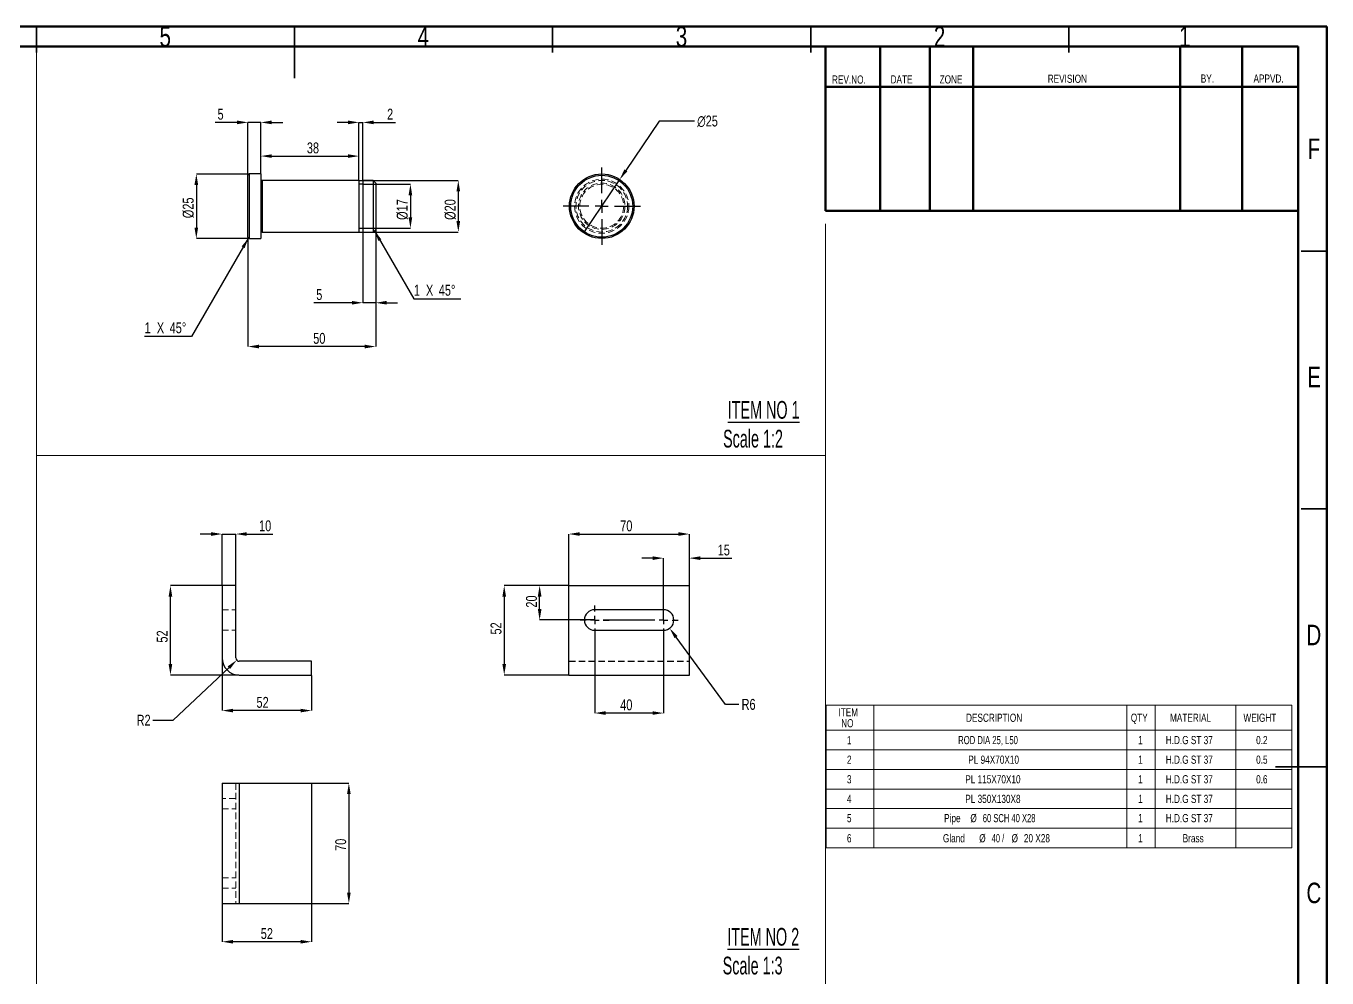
# Model space of a CAD drawing. Header units: millimetres. Extents: x 41 to 1868, y -696 to 319.
# Drawn here: x 1124.2 to 1376.2, y -593.7 to -409.2 of the extents above; entities that cross this region are included whole.
import ezdxf

# ---------------------------------------------------------------- set-up
doc = ezdxf.new("R2010")
doc.units = ezdxf.units.MM
doc.header["$PDSIZE"] = -1
doc.linetypes.add('HIDDEN', pattern=[1.905, 1.27, -0.635])
doc.layers.add('FORMAT', color=7, linetype='Continuous')
doc.styles.add('SLDTEXTSTYLE0', font='TXT', dxfattribs={"width": 0.75})
doc.styles.add('SLDTEXTSTYLE10', font='TXT', dxfattribs={"width": 0.6875})
doc.styles.add('SLDTEXTSTYLE15', font='TXT', dxfattribs={"width": 0.605})
doc.styles.add('SLDTEXTSTYLE16', font='TXT', dxfattribs={"width": 0.692308})
doc.styles.add('SLDTEXTSTYLE5', font='TXT', dxfattribs={"width": 0.7})
doc.dimstyles.new('SLDDIMSTYLE14', dxfattribs={"dimtxt": 2.116667, "dimasz": 2.116667, "dimexe": 0, "dimexo": 0.625, "dimgap": 0.529167, "dimtad": 1, "dimdec": 0, "dimlfac": 2, "dimrnd": 1e-09, "dimzin": 12, "dimtxsty": 'SLDTEXTSTYLE0', "dimsah": 1, "dimcen": 2.5, "dimazin": 3, "dimtfac": 1, "dimtdec": 0, "dimtmove": 0, "dimatfit": 3, "dimfrac": 2, "dimtzin": 12})
doc.dimstyles.new('SLDDIMSTYLE16', dxfattribs={"dimtxt": 2.116667, "dimasz": 2.116667, "dimexe": 0, "dimexo": 0.625, "dimgap": 0.529167, "dimtad": 1, "dimdec": 0, "dimlfac": 2, "dimrnd": 1e-09, "dimzin": 12, "dimtxsty": 'SLDTEXTSTYLE0', "dimsah": 1, "dimcen": 2.5, "dimazin": 3, "dimtfac": 1, "dimtdec": 0, "dimtmove": 0, "dimatfit": 0, "dimfrac": 2, "dimtzin": 12})
doc.dimstyles.new('SLDDIMSTYLE26', dxfattribs={"dimtxt": 2.116667, "dimasz": 2.116667, "dimexe": 0, "dimexo": 0.625, "dimgap": 0.529167, "dimtad": 1, "dimdec": 0, "dimlfac": 3, "dimrnd": 1e-09, "dimzin": 12, "dimtxsty": 'SLDTEXTSTYLE0', "dimsah": 1, "dimcen": 2.5, "dimazin": 3, "dimtfac": 1, "dimtdec": 0, "dimtmove": 0, "dimatfit": 3, "dimfrac": 2, "dimtzin": 12})
doc.dimstyles.new('SLDDIMSTYLE27', dxfattribs={"dimtxt": 2.116667, "dimasz": 2.116667, "dimexe": 0, "dimexo": 0.625, "dimgap": 0.529167, "dimtad": 1, "dimdec": 0, "dimlfac": 3, "dimrnd": 1e-09, "dimzin": 12, "dimtxsty": 'SLDTEXTSTYLE0', "dimsah": 1, "dimcen": 2.5, "dimazin": 3, "dimtfac": 1, "dimtdec": 0, "dimtmove": 0, "dimatfit": 0, "dimfrac": 2, "dimtzin": 12})
doc.dimstyles.new('SLDDIMSTYLE42', dxfattribs={"dimtxt": 2.116667, "dimasz": 2.116667, "dimexe": 0, "dimexo": 0.625, "dimgap": 0.529167, "dimtad": 1, "dimdec": 0, "dimlfac": 3, "dimrnd": 1e-09, "dimzin": 12, "dimtxsty": 'SLDTEXTSTYLE0', "dimsah": 1, "dimcen": 0, "dimazin": 3, "dimtfac": 1, "dimtdec": 0, "dimtmove": 0, "dimatfit": 3, "dimfrac": 2, "dimtzin": 12})
doc.dimstyles.new('SLDDIMSTYLE43', dxfattribs={"dimtxt": 2.116667, "dimasz": 2.116667, "dimexe": 0, "dimexo": 0.625, "dimgap": 0.529167, "dimtad": 1, "dimdec": 0, "dimlfac": 3, "dimrnd": 1e-09, "dimzin": 12, "dimtxsty": 'SLDTEXTSTYLE0', "dimsah": 1, "dimcen": 0, "dimazin": 3, "dimtfac": 1, "dimtdec": 0, "dimtmove": 0, "dimatfit": 3, "dimfrac": 2, "dimtzin": 12})
doc.dimstyles.new('SLDDIMSTYLE50', dxfattribs={"dimtxt": 2.116667, "dimasz": 2.116667, "dimexe": 0, "dimexo": 0.625, "dimgap": 0.529167, "dimtad": 1, "dimdec": 0, "dimlfac": 2, "dimrnd": 1e-09, "dimzin": 12, "dimtxsty": 'SLDTEXTSTYLE0', "dimblk1": 'NONE', "dimsah": 1, "dimcen": 0, "dimazin": 3, "dimtfac": 1, "dimtdec": 0, "dimtmove": 0, "dimatfit": 3, "dimldrblk": 'NONE', "dimfrac": 2, "dimtzin": 12})

# ---------------------------------------------------------------- blocks, each defined once
blk = doc.blocks.new('SW_NOTE_0_112')
at = {"layer": 'FORMAT', "color": 0, "attachment_point": 2, "style": 'SLDTEXTSTYLE15'}
for s, insert, char_height in [('\\LITEM NO 1', (13.7, 4.43), 3.4396), ('Scale 1:2', (11.64, -1.15), 3.44)]:
    blk.add_mtext(s, dxfattribs=dict(at, insert=insert, char_height=char_height))
blk = doc.blocks.new('SW_NOTE_0_114')
at = {"layer": 'FORMAT', "color": 0, "attachment_point": 2, "style": 'SLDTEXTSTYLE15'}
for s, insert, char_height in [('\\LITEM NO 2', (13.7, 4.43), 3.4396), ('Scale 1:3', (11.64, -1.15), 3.44)]:
    blk.add_mtext(s, dxfattribs=dict(at, insert=insert, char_height=char_height))
blk = doc.blocks.new('SW_TABLEANNOTATION_7')
at = {"color": 0, "linetype": 'Continuous', "lineweight": 18}
for p, q in [((0, 0), (0, -4.86)), ((0, 0), (9.23, 0)), ((9.23, 0), (9.23, -4.86)), ((9.23, 0), (58.27, 0)), ((58.27, 0), (58.27, -4.86)), ((58.27, 0), (63.76, 0)), ((63.76, 0), (63.76, -4.86)), ((63.76, 0), (79.33, 0)), ((79.33, 0), (79.33, -4.86)), ((79.33, 0), (90.19, 0)), ((90.19, 0), (90.19, -4.86)), ((0, -4.86), (0, -8.65)), ((0, -4.86), (9.23, -4.86)), ((9.23, -4.86), (9.23, -8.65)), ((9.23, -4.86), (58.27, -4.86)), ((58.27, -4.86), (58.27, -8.65)), ((58.27, -4.86), (63.76, -4.86)), ((63.76, -4.86), (63.76, -8.65)), ((63.76, -4.86), (79.33, -4.86)), ((79.33, -4.86), (79.33, -8.65)), ((79.33, -4.86), (90.19, -4.86)), ((90.19, -4.86), (90.19, -8.65)), ((0, -8.65), (0, -12.45)), ((0, -8.65), (9.23, -8.65)), ((9.23, -8.65), (9.23, -12.45)), ((9.23, -8.65), (58.27, -8.65)), ((58.27, -8.65), (58.27, -12.45)), ((58.27, -8.65), (63.76, -8.65)), ((63.76, -8.65), (63.76, -12.45)), ((63.76, -8.65), (79.33, -8.65)), ((79.33, -8.65), (79.33, -12.45)), ((79.33, -8.65), (90.19, -8.65)), ((90.19, -8.65), (90.19, -12.45)), ((0, -12.45), (0, -16.25)), ((0, -12.45), (9.23, -12.45)), ((9.23, -12.45), (9.23, -16.25)), ((9.23, -12.45), (58.27, -12.45)), ((58.27, -12.45), (58.27, -16.25)), ((58.27, -12.45), (63.76, -12.45)), ((63.76, -12.45), (63.76, -16.25)), ((63.76, -12.45), (79.33, -12.45)), ((79.33, -12.45), (79.33, -16.25)), ((79.33, -12.45), (90.19, -12.45)), ((90.19, -12.45), (90.19, -16.25)), ((0, -16.25), (0, -20.05)), ((0, -16.25), (9.23, -16.25)), ((9.23, -16.25), (9.23, -20.05)), ((9.23, -16.25), (58.27, -16.25)), ((58.27, -16.25), (58.27, -20.05)), ((58.27, -16.25), (63.76, -16.25)), ((63.76, -16.25), (63.76, -20.05)), ((63.76, -16.25), (79.33, -16.25)), ((79.33, -16.25), (79.33, -20.05)), ((79.33, -16.25), (90.19, -16.25)), ((90.19, -16.25), (90.19, -20.05)), ((0, -20.05), (0, -23.85)), ((0, -20.05), (9.23, -20.05)), ((9.23, -20.05), (9.23, -23.85)), ((9.23, -20.05), (58.27, -20.05)), ((58.27, -20.05), (58.27, -23.85)), ((58.27, -20.05), (63.76, -20.05)), ((63.76, -20.05), (63.76, -23.85)), ((63.76, -20.05), (79.33, -20.05)), ((79.33, -20.05), (79.33, -23.85)), ((79.33, -20.05), (90.19, -20.05)), ((90.19, -20.05), (90.19, -23.85)), ((0, -23.85), (0, -27.65)), ((0, -23.85), (9.23, -23.85)), ((9.23, -23.85), (9.23, -27.65)), ((9.23, -23.85), (58.27, -23.85)), ((58.27, -23.85), (58.27, -27.65)), ((58.27, -23.85), (63.76, -23.85)), ((63.76, -23.85), (63.76, -27.65)), ((63.76, -23.85), (79.33, -23.85)), ((79.33, -23.85), (79.33, -27.65)), ((79.33, -23.85), (90.19, -23.85)), ((90.19, -23.85), (90.19, -27.65)), ((0, -27.65), (9.23, -27.65)), ((9.23, -27.65), (58.27, -27.65)), ((58.27, -27.65), (63.76, -27.65)), ((63.76, -27.65), (79.33, -27.65)), ((79.33, -27.65), (90.19, -27.65))]:
    blk.add_line(p, q, dxfattribs=at)
at = {"color": 0, "linetype": 'Continuous', "lineweight": 0, "attachment_point": 1}
for s, insert, char_height, style in [('ITEM', (2.38, -0.58), 1.587, 'SLDTEXTSTYLE0'), ('DESCRIPTION', (27.1, -1.63), 1.5875, 'SLDTEXTSTYLE0'), ('QTY', (59.02, -1.63), 1.587, 'SLDTEXTSTYLE0'), ('MATERIAL', (66.61, -1.63), 1.587, 'SLDTEXTSTYLE0'), ('WEIGHT', (80.84, -1.63), 1.587, 'SLDTEXTSTYLE0'), ('NO', (2.91, -2.69), 1.587, 'SLDTEXTSTYLE0'), ('1', (4.03, -5.96), 1.59, 'SLDTEXTSTYLE0'), ('ROD DIA 25, L50', (25.58, -5.96), 1.5875, 'SLDTEXTSTYLE5'), ('1', (60.43, -5.96), 1.59, 'SLDTEXTSTYLE0'), ('H.D.G ST 37', (65.79, -5.96), 1.5875, 'SLDTEXTSTYLE0'), ('0.2', (83.29, -5.96), 1.587, 'SLDTEXTSTYLE0'), ('2', (4.03, -9.76), 1.59, 'SLDTEXTSTYLE0'), ('PL 94X70X10', (27.53, -9.76), 1.5875, 'SLDTEXTSTYLE0'), ('1', (60.43, -9.76), 1.59, 'SLDTEXTSTYLE0'), ('H.D.G ST 37', (65.79, -9.76), 1.5875, 'SLDTEXTSTYLE0'), ('0.5', (83.29, -9.76), 1.587, 'SLDTEXTSTYLE0'), ('3', (4.03, -13.56), 1.59, 'SLDTEXTSTYLE0'), ('PL 115X70X10', (26.95, -13.56), 1.5875, 'SLDTEXTSTYLE0'), ('1', (60.43, -13.56), 1.59, 'SLDTEXTSTYLE0'), ('H.D.G ST 37', (65.79, -13.56), 1.5875, 'SLDTEXTSTYLE0'), ('0.6', (83.29, -13.56), 1.587, 'SLDTEXTSTYLE0'), ('4', (4.03, -17.36), 1.59, 'SLDTEXTSTYLE0'), ('PL 350X130X8', (26.95, -17.36), 1.5875, 'SLDTEXTSTYLE0'), ('1', (60.43, -17.36), 1.59, 'SLDTEXTSTYLE0'), ('H.D.G ST 37', (65.79, -17.36), 1.5875, 'SLDTEXTSTYLE0'), ('5', (4.03, -21.09), 1.59, 'SLDTEXTSTYLE0'), ('Pipe', (22.86, -21.09), 1.587, 'SLDTEXTSTYLE0'), ('%%c', (27.94, -21.09), 1.587, 'SLDTEXTSTYLE0'), ('60 SCH 40 X28', (30.34, -21.09), 1.5875, 'SLDTEXTSTYLE16'), ('1', (60.43, -21.09), 1.59, 'SLDTEXTSTYLE0'), ('H.D.G ST 37', (65.79, -21.09), 1.5875, 'SLDTEXTSTYLE0'), ('6', (4.03, -24.99), 1.59, 'SLDTEXTSTYLE0'), ('Gland', (22.62, -24.99), 1.587, 'SLDTEXTSTYLE0'), ('%%c', (29.66, -24.99), 1.587, 'SLDTEXTSTYLE0'), ('40 /', (32.06, -24.99), 1.587, 'SLDTEXTSTYLE10'), ('%%c', (35.92, -24.99), 1.587, 'SLDTEXTSTYLE0'), ('20 X28', (38.31, -24.99), 1.587, 'SLDTEXTSTYLE0'), ('1', (60.43, -24.99), 1.59, 'SLDTEXTSTYLE0'), ('Brass', (69.07, -24.99), 1.587, 'SLDTEXTSTYLE0')]:
    blk.add_mtext(s, dxfattribs=dict(at, insert=insert, char_height=char_height, style=style))
blk = doc.blocks.new('*D1034')
at = {"layer": 'Defpoints', "color": 0}
for p in [(1162.2, -531.64), (1179.53, -534.97), (1162.2, -541.86)]:
    blk.add_point(p, dxfattribs=at)
at = {"layer": 'FORMAT', "color": 0, "lineweight": -2}
for p, q in [((1162.2, -531.7), (1162.2, -541.86)), ((1179.53, -535.03), (1179.53, -541.86)), ((1177.41, -541.86), (1164.31, -541.86))]:
    blk.add_line(p, q, dxfattribs=at)
at = {"layer": 'FORMAT', "color": 0}
for points in [[(1164.31, -541.51), (1164.31, -542.21), (1162.2, -541.86)], [(1177.41, -541.51), (1177.41, -542.21), (1179.53, -541.86)]]:
    blk.add_solid(points, dxfattribs=at)
at = {"layer": 'FORMAT', "color": 0, "insert": (1170.05, -539.21), "char_height": 2.117, "attachment_point": 2, "style": 'SLDTEXTSTYLE0'}
blk.add_mtext('\\A1;52', dxfattribs=at)
blk = doc.blocks.new('*D1035')
at = {"layer": 'Defpoints', "color": 0}
for p in [(1162.2, -507.64), (1162.2, -517.64), (1164.86, -517.64)]:
    blk.add_point(p, dxfattribs=at)
at = {"layer": 'FORMAT', "color": 0, "lineweight": -2}
for p, q in [((1160.08, -507.64), (1157.96, -507.64)), ((1162.2, -517.57), (1162.2, -507.64)), ((1162.2, -507.64), (1164.86, -507.64)), ((1164.86, -517.57), (1164.86, -507.64)), ((1166.98, -507.64), (1172.01, -507.64))]:
    blk.add_line(p, q, dxfattribs=at)
at = {"layer": 'FORMAT', "color": 0}
for points in [[(1160.08, -507.28), (1160.08, -507.99), (1162.2, -507.64)], [(1166.98, -507.28), (1166.98, -507.99), (1164.86, -507.64)]]:
    blk.add_solid(points, dxfattribs=at)
at = {"layer": 'FORMAT', "color": 0, "insert": (1170.55, -504.99), "char_height": 2.117, "attachment_point": 2, "style": 'SLDTEXTSTYLE0'}
blk.add_mtext('\\A1;10', dxfattribs=at)
blk = doc.blocks.new('*D1036')
at = {"layer": 'Defpoints', "color": 0}
for p in [(1152.2, -517.64), (1162.2, -517.64), (1165.53, -534.97)]:
    blk.add_point(p, dxfattribs=at)
at = {"layer": 'FORMAT', "color": 0, "lineweight": -2}
for p, q in [((1162.14, -517.64), (1152.2, -517.64)), ((1152.2, -532.85), (1152.2, -519.75)), ((1165.47, -534.97), (1152.2, -534.97))]:
    blk.add_line(p, q, dxfattribs=at)
at = {"layer": 'FORMAT', "color": 0}
for points in [[(1151.85, -519.75), (1152.55, -519.75), (1152.2, -517.64)], [(1151.85, -532.85), (1152.55, -532.85), (1152.2, -534.97)]]:
    blk.add_solid(points, dxfattribs=at)
at = {"layer": 'FORMAT', "color": 0, "insert": (1149.55, -527.5), "char_height": 2.117, "attachment_point": 2, "rotation": 90, "style": 'SLDTEXTSTYLE0'}
blk.add_mtext('\\A1;52', dxfattribs=at)
blk = doc.blocks.new('*D1037')
at = {"layer": 'Defpoints', "color": 0}
for p in [(1165.53, -531.64), (1165.05, -532.09)]:
    blk.add_point(p, dxfattribs=at)
at = {"layer": 'FORMAT', "color": 0, "lineweight": -2}
for p, q in [((1152.76, -543.73), (1163.51, -533.55)), ((1148.82, -543.73), (1152.76, -543.73))]:
    blk.add_line(p, q, dxfattribs=at)
at = {"layer": 'FORMAT', "color": 0}
blk.add_solid([(1163.27, -533.29), (1163.75, -533.81), (1165.05, -532.09)], dxfattribs=at)
at = {"layer": 'FORMAT', "color": 0, "insert": (1145.65, -542.67), "char_height": 2.117, "attachment_point": 1, "style": 'SLDTEXTSTYLE0'}
blk.add_mtext('\\A1;R2', dxfattribs=at)
blk = doc.blocks.new('*D1038')
at = {"layer": 'Defpoints', "color": 0}
for p in [(1229.39, -517.64), (1216.86, -534.97), (1229.39, -534.97)]:
    blk.add_point(p, dxfattribs=at)
at = {"layer": 'FORMAT', "color": 0, "lineweight": -2}
for p, q in [((1229.33, -517.64), (1216.86, -517.64)), ((1216.86, -519.75), (1216.86, -532.85)), ((1229.33, -534.97), (1216.86, -534.97))]:
    blk.add_line(p, q, dxfattribs=at)
at = {"layer": 'FORMAT', "color": 0}
for points in [[(1216.51, -519.75), (1217.21, -519.75), (1216.86, -517.64)], [(1216.51, -532.85), (1217.21, -532.85), (1216.86, -534.97)]]:
    blk.add_solid(points, dxfattribs=at)
at = {"layer": 'FORMAT', "color": 0, "insert": (1214.21, -525.94), "char_height": 2.117, "attachment_point": 2, "rotation": 90, "style": 'SLDTEXTSTYLE0'}
blk.add_mtext('\\A1;52', dxfattribs=at)
blk = doc.blocks.new('*D1039')
at = {"layer": 'Defpoints', "color": 0}
for p in [(1252.72, -507.64), (1229.39, -517.64), (1252.72, -517.64)]:
    blk.add_point(p, dxfattribs=at)
at = {"layer": 'FORMAT', "color": 0, "lineweight": -2}
for p, q in [((1229.39, -517.57), (1229.39, -507.64)), ((1231.5, -507.64), (1250.6, -507.64)), ((1252.72, -517.57), (1252.72, -507.64))]:
    blk.add_line(p, q, dxfattribs=at)
at = {"layer": 'FORMAT', "color": 0}
for points in [[(1231.5, -507.28), (1231.5, -507.99), (1229.39, -507.64)], [(1250.6, -507.28), (1250.6, -507.99), (1252.72, -507.64)]]:
    blk.add_solid(points, dxfattribs=at)
at = {"layer": 'FORMAT', "color": 0, "insert": (1240.51, -504.99), "char_height": 2.117, "attachment_point": 2, "style": 'SLDTEXTSTYLE0'}
blk.add_mtext('\\A1;70', dxfattribs=at)
blk = doc.blocks.new('*D1040')
at = {"layer": 'Defpoints', "color": 0}
for p in [(1234.39, -526.3), (1247.72, -526.3), (1234.39, -542.34)]:
    blk.add_point(p, dxfattribs=at)
at = {"layer": 'FORMAT', "color": 0, "lineweight": -2}
for p, q in [((1234.39, -526.36), (1234.39, -542.34)), ((1247.72, -526.36), (1247.72, -542.34)), ((1245.6, -542.34), (1236.5, -542.34))]:
    blk.add_line(p, q, dxfattribs=at)
at = {"layer": 'FORMAT', "color": 0}
for points in [[(1236.5, -541.99), (1236.5, -542.69), (1234.39, -542.34)], [(1245.6, -541.99), (1245.6, -542.69), (1247.72, -542.34)]]:
    blk.add_solid(points, dxfattribs=at)
at = {"layer": 'FORMAT', "color": 0, "insert": (1240.51, -539.69), "char_height": 2.117, "attachment_point": 2, "style": 'SLDTEXTSTYLE0'}
blk.add_mtext('\\A1;40', dxfattribs=at)
blk = doc.blocks.new('*D1041')
at = {"layer": 'Defpoints', "color": 0}
for p in [(1247.72, -524.3), (1248.9, -525.92)]:
    blk.add_point(p, dxfattribs=at)
at = {"layer": 'FORMAT', "color": 0, "lineweight": -2}
for p, q in [((1259.71, -540.66), (1250.15, -527.62)), ((1262.31, -540.66), (1259.71, -540.66))]:
    blk.add_line(p, q, dxfattribs=at)
at = {"layer": 'FORMAT', "color": 0}
blk.add_solid([(1250.44, -527.41), (1249.87, -527.83), (1248.9, -525.92)], dxfattribs=at)
at = {"layer": 'FORMAT', "color": 0, "insert": (1262.84, -539.6), "char_height": 2.117, "attachment_point": 1, "style": 'SLDTEXTSTYLE0'}
blk.add_mtext('\\A1;R6', dxfattribs=at)
blk = doc.blocks.new('*D1042')
at = {"layer": 'Defpoints', "color": 0}
for p in [(1252.72, -512.31), (1252.72, -517.64), (1247.72, -524.3)]:
    blk.add_point(p, dxfattribs=at)
at = {"layer": 'FORMAT', "color": 0, "lineweight": -2}
for p, q in [((1245.6, -512.31), (1243.49, -512.31)), ((1247.72, -524.24), (1247.72, -512.31)), ((1252.72, -517.57), (1252.72, -512.31)), ((1254.84, -512.31), (1260.98, -512.31))]:
    blk.add_line(p, q, dxfattribs=at)
at = {"layer": 'FORMAT', "color": 0}
for points in [[(1245.6, -511.96), (1245.6, -512.67), (1247.72, -512.31)], [(1254.84, -511.96), (1254.84, -512.67), (1252.72, -512.31)]]:
    blk.add_solid(points, dxfattribs=at)
at = {"layer": 'FORMAT', "color": 0, "insert": (1259.39, -509.67), "char_height": 2.117, "attachment_point": 2, "style": 'SLDTEXTSTYLE0'}
blk.add_mtext('\\A1;15', dxfattribs=at)
blk = doc.blocks.new('*D1043')
at = {"layer": 'Defpoints', "color": 0}
for p in [(1223.72, -517.64), (1229.39, -517.64), (1234.39, -524.3)]:
    blk.add_point(p, dxfattribs=at)
at = {"layer": 'FORMAT', "color": 0, "lineweight": -2}
for p, q in [((1229.33, -517.64), (1223.72, -517.64)), ((1223.72, -522.19), (1223.72, -519.75)), ((1234.33, -524.3), (1223.72, -524.3))]:
    blk.add_line(p, q, dxfattribs=at)
at = {"layer": 'FORMAT', "color": 0}
for points in [[(1223.37, -519.75), (1224.08, -519.75), (1223.72, -517.64)], [(1223.37, -522.19), (1224.08, -522.19), (1223.72, -524.3)]]:
    blk.add_solid(points, dxfattribs=at)
at = {"layer": 'FORMAT', "color": 0, "insert": (1221.08, -520.72), "char_height": 2.117, "attachment_point": 2, "rotation": 90, "style": 'SLDTEXTSTYLE0'}
blk.add_mtext('\\A1;20', dxfattribs=at)
blk = doc.blocks.new('SW_CENTERMARKSYMBOL_106')
at = {"layer": 'FORMAT', "color": 0}
for p, q in [((-13.33, 1.67), (-13.33, 2.83)), ((0, 1.67), (0, 2.83)), ((-15, 0), (-16.17, 0)), ((-13.33, 0), (-14.17, 0)), ((-13.33, 0), (-13.33, 0.83)), ((-13.33, 0), (-12.5, 0)), ((-13.33, 0), (-13.33, -0.83)), ((-11.67, 0), (-10.5, 0)), ((-1.67, 0), (-11.67, 0)), ((-1.67, 0), (-2.83, 0)), ((0, 0), (-0.83, 0)), ((0, 0), (0, 0.83)), ((0, 0), (0.83, 0)), ((0, 0), (0, -0.83)), ((1.67, 0), (2.83, 0)), ((-13.33, -1.67), (-13.33, -2.83)), ((0, -1.67), (0, -2.83))]:
    blk.add_line(p, q, dxfattribs=at)
blk = doc.blocks.new('*D1044')
at = {"layer": 'Defpoints', "color": 0}
for p in [(1179.53, -555.93), (1179.53, -579.26), (1186.77, -579.26)]:
    blk.add_point(p, dxfattribs=at)
at = {"layer": 'FORMAT', "color": 0, "lineweight": -2}
for p, q in [((1179.59, -555.93), (1186.77, -555.93)), ((1186.77, -558.05), (1186.77, -577.15)), ((1179.59, -579.26), (1186.77, -579.26))]:
    blk.add_line(p, q, dxfattribs=at)
at = {"layer": 'FORMAT', "color": 0}
for points in [[(1186.41, -558.05), (1187.12, -558.05), (1186.77, -555.93)], [(1186.41, -577.15), (1187.12, -577.15), (1186.77, -579.26)]]:
    blk.add_solid(points, dxfattribs=at)
at = {"layer": 'FORMAT', "color": 0, "insert": (1184.12, -567.88), "char_height": 2.117, "attachment_point": 2, "rotation": 90, "style": 'SLDTEXTSTYLE0'}
blk.add_mtext('\\A1;70', dxfattribs=at)
blk = doc.blocks.new('*D1045')
at = {"layer": 'Defpoints', "color": 0}
for p in [(1162.2, -579.26), (1179.53, -579.26), (1162.2, -586.67)]:
    blk.add_point(p, dxfattribs=at)
at = {"layer": 'FORMAT', "color": 0, "lineweight": -2}
for p, q in [((1162.2, -579.32), (1162.2, -586.67)), ((1179.53, -579.32), (1179.53, -586.67)), ((1177.41, -586.67), (1164.31, -586.67))]:
    blk.add_line(p, q, dxfattribs=at)
at = {"layer": 'FORMAT', "color": 0}
for points in [[(1164.31, -586.32), (1164.31, -587.02), (1162.2, -586.67)], [(1177.41, -586.32), (1177.41, -587.02), (1179.53, -586.67)]]:
    blk.add_solid(points, dxfattribs=at)
at = {"layer": 'FORMAT', "color": 0, "insert": (1170.88, -584.02), "char_height": 2.117, "attachment_point": 2, "style": 'SLDTEXTSTYLE0'}
blk.add_mtext('\\A1;52', dxfattribs=at)
blk = doc.blocks.new('*D1063')
at = {"layer": 'Defpoints', "color": 0}
for p in [(1167.47, -437.85), (1157.22, -450.35), (1167.47, -450.35)]:
    blk.add_point(p, dxfattribs=at)
at = {"layer": 'FORMAT', "color": 0, "lineweight": -2}
for p, q in [((1167.4, -437.85), (1157.22, -437.85)), ((1157.22, -439.96), (1157.22, -448.23)), ((1167.4, -450.35), (1157.22, -450.35))]:
    blk.add_line(p, q, dxfattribs=at)
at = {"layer": 'FORMAT', "color": 0}
for points in [[(1156.86, -439.96), (1157.57, -439.96), (1157.22, -437.85)], [(1156.86, -448.23), (1157.57, -448.23), (1157.22, -450.35)]]:
    blk.add_solid(points, dxfattribs=at)
at = {"layer": 'FORMAT', "color": 0, "insert": (1154.57, -444.41), "char_height": 2.117, "attachment_point": 2, "rotation": 90, "style": 'SLDTEXTSTYLE0'}
blk.add_mtext('\\A1;%%c25', dxfattribs=at)
blk = doc.blocks.new('*D1064')
at = {"layer": 'Defpoints', "color": 0}
for p in [(1188.72, -434.38), (1169.72, -437.85), (1188.72, -439.1)]:
    blk.add_point(p, dxfattribs=at)
at = {"layer": 'FORMAT', "color": 0, "lineweight": -2}
for p, q in [((1169.72, -437.78), (1169.72, -434.38)), ((1171.83, -434.38), (1186.6, -434.38)), ((1188.72, -439.03), (1188.72, -434.38))]:
    blk.add_line(p, q, dxfattribs=at)
at = {"layer": 'FORMAT', "color": 0}
for points in [[(1171.83, -434.03), (1171.83, -434.73), (1169.72, -434.38)], [(1186.6, -434.03), (1186.6, -434.73), (1188.72, -434.38)]]:
    blk.add_solid(points, dxfattribs=at)
at = {"layer": 'FORMAT', "color": 0, "insert": (1179.81, -431.73), "char_height": 2.117, "attachment_point": 2, "style": 'SLDTEXTSTYLE0'}
blk.add_mtext('\\A1;38', dxfattribs=at)
blk = doc.blocks.new('*D1065')
at = {"layer": 'Defpoints', "color": 0}
for p in [(1188.72, -439.1), (1188.72, -449.1), (1207.97, -449.1)]:
    blk.add_point(p, dxfattribs=at)
at = {"layer": 'FORMAT', "color": 0, "lineweight": -2}
for p, q in [((1188.78, -439.1), (1207.97, -439.1)), ((1207.97, -441.21), (1207.97, -446.98)), ((1188.78, -449.1), (1207.97, -449.1))]:
    blk.add_line(p, q, dxfattribs=at)
at = {"layer": 'FORMAT', "color": 0}
for points in [[(1207.61, -441.21), (1208.32, -441.21), (1207.97, -439.1)], [(1207.61, -446.98), (1208.32, -446.98), (1207.97, -449.1)]]:
    blk.add_solid(points, dxfattribs=at)
at = {"layer": 'FORMAT', "color": 0, "insert": (1205.32, -444.74), "char_height": 2.117, "attachment_point": 2, "rotation": 90, "style": 'SLDTEXTSTYLE0'}
blk.add_mtext('\\A1;%%c20', dxfattribs=at)
blk = doc.blocks.new('*D1066')
at = {"layer": 'Defpoints', "color": 0}
for p in [(1188.72, -427.85), (1188.72, -439.1), (1189.47, -439.1)]:
    blk.add_point(p, dxfattribs=at)
at = {"layer": 'FORMAT', "color": 0, "lineweight": -2}
for p, q in [((1186.6, -427.85), (1184.48, -427.85)), ((1188.72, -439.03), (1188.72, -427.85)), ((1188.72, -427.85), (1189.47, -427.85)), ((1189.47, -439.03), (1189.47, -427.85)), ((1191.58, -427.85), (1195.82, -427.85))]:
    blk.add_line(p, q, dxfattribs=at)
at = {"layer": 'FORMAT', "color": 0}
for points in [[(1186.6, -427.49), (1186.6, -428.2), (1188.72, -427.85)], [(1191.58, -427.49), (1191.58, -428.2), (1189.47, -427.85)]]:
    blk.add_solid(points, dxfattribs=at)
at = {"layer": 'FORMAT', "color": 0, "insert": (1194.76, -425.2), "char_height": 2.117, "attachment_point": 2, "style": 'SLDTEXTSTYLE0'}
blk.add_mtext('\\A1;2', dxfattribs=at)
blk = doc.blocks.new('*D1067')
at = {"layer": 'Defpoints', "color": 0}
for p in [(1189.47, -439.85), (1189.47, -448.35), (1198.69, -448.35)]:
    blk.add_point(p, dxfattribs=at)
at = {"layer": 'FORMAT', "color": 0, "lineweight": -2}
for p, q in [((1189.53, -439.85), (1198.69, -439.85)), ((1198.69, -441.96), (1198.69, -446.23)), ((1189.53, -448.35), (1198.69, -448.35))]:
    blk.add_line(p, q, dxfattribs=at)
at = {"layer": 'FORMAT', "color": 0}
for points in [[(1198.33, -441.96), (1199.04, -441.96), (1198.69, -439.85)], [(1198.33, -446.23), (1199.04, -446.23), (1198.69, -448.35)]]:
    blk.add_solid(points, dxfattribs=at)
at = {"layer": 'FORMAT', "color": 0, "insert": (1196.04, -444.74), "char_height": 2.117, "attachment_point": 2, "rotation": 90, "style": 'SLDTEXTSTYLE0'}
blk.add_mtext('\\A1;%%c17', dxfattribs=at)
blk = doc.blocks.new('*D1068')
at = {"layer": 'Defpoints', "color": 0}
for p in [(1167.22, -427.85), (1167.22, -438.1), (1169.72, -437.85)]:
    blk.add_point(p, dxfattribs=at)
at = {"layer": 'FORMAT', "color": 0, "lineweight": -2}
for p, q in [((1165.1, -427.85), (1160.87, -427.85)), ((1167.22, -438.03), (1167.22, -427.85)), ((1169.72, -427.85), (1167.22, -427.85)), ((1169.72, -437.78), (1169.72, -427.85)), ((1171.83, -427.85), (1173.95, -427.85))]:
    blk.add_line(p, q, dxfattribs=at)
at = {"layer": 'FORMAT', "color": 0}
for points in [[(1165.1, -427.49), (1165.1, -428.2), (1167.22, -427.85)], [(1171.83, -427.49), (1171.83, -428.2), (1169.72, -427.85)]]:
    blk.add_solid(points, dxfattribs=at)
at = {"layer": 'FORMAT', "color": 0, "insert": (1161.92, -425.2), "char_height": 2.117, "attachment_point": 2, "style": 'SLDTEXTSTYLE0'}
blk.add_mtext('\\A1;5', dxfattribs=at)
blk = doc.blocks.new('*D1069')
at = {"layer": 'Defpoints', "color": 0}
for p in [(1189.47, -449.1), (1191.97, -448.6), (1189.47, -462.81)]:
    blk.add_point(p, dxfattribs=at)
at = {"layer": 'FORMAT', "color": 0, "lineweight": -2}
for p, q in [((1189.47, -449.16), (1189.47, -462.81)), ((1191.97, -448.66), (1191.97, -462.81)), ((1187.35, -462.81), (1179.98, -462.81)), ((1191.97, -462.81), (1189.47, -462.81)), ((1194.08, -462.81), (1196.2, -462.81))]:
    blk.add_line(p, q, dxfattribs=at)
at = {"layer": 'FORMAT', "color": 0}
for points in [[(1187.35, -462.45), (1187.35, -463.16), (1189.47, -462.81)], [(1194.08, -462.45), (1194.08, -463.16), (1191.97, -462.81)]]:
    blk.add_solid(points, dxfattribs=at)
at = {"layer": 'FORMAT', "color": 0, "insert": (1181.04, -460.16), "char_height": 2.117, "attachment_point": 2, "style": 'SLDTEXTSTYLE0'}
blk.add_mtext('\\A1;5', dxfattribs=at)
blk = doc.blocks.new('*D1070')
at = {"layer": 'Defpoints', "color": 0}
for p in [(1167.22, -450.1), (1191.97, -448.6), (1167.22, -471.3)]:
    blk.add_point(p, dxfattribs=at)
at = {"layer": 'FORMAT', "color": 0, "lineweight": -2}
for p, q in [((1167.22, -450.16), (1167.22, -471.3)), ((1191.97, -448.66), (1191.97, -471.3)), ((1189.85, -471.3), (1169.33, -471.3))]:
    blk.add_line(p, q, dxfattribs=at)
at = {"layer": 'FORMAT', "color": 0}
for points in [[(1169.33, -470.94), (1169.33, -471.65), (1167.22, -471.3)], [(1189.85, -470.94), (1189.85, -471.65), (1191.97, -471.3)]]:
    blk.add_solid(points, dxfattribs=at)
at = {"layer": 'FORMAT', "color": 0, "insert": (1181.04, -468.65), "char_height": 2.117, "attachment_point": 2, "style": 'SLDTEXTSTYLE0'}
blk.add_mtext('\\A1;50', dxfattribs=at)
blk = doc.blocks.new('SW_CHAMFER_DIMENSION_5')
at = {"layer": 'FORMAT', "color": 0}
for p, q in [((-7.62, 13.21), (0, 0)), ((0, 0), (9.1, 0))]:
    blk.add_line(p, q, dxfattribs=at)
blk.add_solid([(-7.62, 13.21), (-6.85, 11.21), (-6.28, 11.54)], dxfattribs=at)
at = {"layer": 'FORMAT', "color": 0, "attachment_point": 1, "style": 'SLDTEXTSTYLE0'}
for s, insert, char_height in [('1', (0, 2.73), 2.12), ('X', (2.36, 2.73), 2.12), ('45°', (4.84, 2.73), 2.117)]:
    blk.add_mtext(s, dxfattribs=dict(at, insert=insert, char_height=char_height))
blk = doc.blocks.new('SW_CHAMFER_DIMENSION_6')
at = {"layer": 'FORMAT', "color": 0}
for p, q in [((20.13, 19.11), (9.1, 0)), ((9.1, 0), (0, 0))]:
    blk.add_line(p, q, dxfattribs=at)
blk.add_solid([(20.13, 19.11), (18.79, 17.44), (19.36, 17.12)], dxfattribs=at)
at = {"layer": 'FORMAT', "color": 0, "attachment_point": 1, "style": 'SLDTEXTSTYLE0'}
for s, insert, char_height in [('1', (0, 2.73), 2.12), ('X', (2.36, 2.73), 2.12), ('45°', (4.84, 2.73), 2.117)]:
    blk.add_mtext(s, dxfattribs=dict(at, insert=insert, char_height=char_height))
blk = doc.blocks.new('*D1087')
at = {"layer": 'Defpoints', "color": 0}
for p in [(1239.24, -438.91), (1232.27, -449.28)]:
    blk.add_point(p, dxfattribs=at)
at = {"layer": 'FORMAT', "color": 0, "lineweight": -2}
for p, q in [((1246.85, -427.58), (1240.42, -437.15)), ((1253.71, -427.58), (1246.85, -427.58)), ((1232.27, -449.28), (1239.24, -438.91))]:
    blk.add_line(p, q, dxfattribs=at)
at = {"layer": 'FORMAT', "color": 0}
blk.add_solid([(1240.13, -436.96), (1240.71, -437.35), (1239.24, -438.91)], dxfattribs=at)
at = {"layer": 'FORMAT', "color": 0, "insert": (1254.24, -426.52), "char_height": 2.117, "attachment_point": 1, "style": 'SLDTEXTSTYLE0'}
blk.add_mtext('\\A1;∅25', dxfattribs=at)
blk = doc.blocks.new('_None')
blk = doc.blocks.new('SW_CENTERMARKSYMBOL_120')
at = {"layer": 'FORMAT', "color": 0}
for p, q in [((0, 2.5), (0, 7.5)), ((-2.5, 0), (-7.5, 0)), ((0, 0), (-1.25, 0)), ((0, 0), (0, 1.25)), ((0, 0), (0, -1.25)), ((0, 0), (1.25, 0)), ((2.5, 0), (7.5, 0)), ((0, -2.5), (0, -7.5))]:
    blk.add_line(p, q, dxfattribs=at)

msp = doc.modelspace()

# ---------------------------------------------------------------- linework, layer by layer
at = {"color": 7, "linetype": 'Continuous', "lineweight": 70}
for p, q in [((976.2375, -409.2811), (1376.2375, -409.2811)), ((1376.2375, -409.2811), (1376.2375, -696.2811)), ((981.2375, -413.1476), (1370.64, -413.1476)), ((1370.64, -413.1476), (1370.64, -690.1476))]:
    msp.add_line(p, q, dxfattribs=at)
at = {"color": 7, "linetype": 'Continuous', "lineweight": 35}
for p, q in [((1126.2375, -414.2811), (1126.2375, -409.2811)), ((1176.2375, -409.2801), (1176.2375, -419.2821)), ((1176.2375, -414.2811), (1176.2375, -409.2811)), ((1226.2375, -414.2811), (1226.2375, -409.2811)), ((1276.2375, -414.2811), (1276.2375, -409.2811)), ((1326.2375, -414.2811), (1326.2375, -409.2811)), ((1371.2375, -452.7811), (1376.2375, -452.7811)), ((1371.2375, -502.7811), (1376.2375, -502.7811)), ((1376.2385, -552.7811), (1366.2365, -552.7811)), ((1371.2375, -552.7811), (1376.2375, -552.7811))]:
    msp.add_line(p, q, dxfattribs=at)
at = {"color": 7, "linetype": 'Continuous', "lineweight": 50}
for p, q in [((1279.0803, -413.1476), (1279.0803, -444.9705)), ((1289.6563, -413.1476), (1289.6563, -444.8338)), ((1299.3157, -413.1476), (1299.3157, -444.9705)), ((1307.6731, -413.1476), (1307.6731, -444.9705)), ((1347.7898, -413.1476), (1347.7898, -444.9705)), ((1359.8264, -413.1476), (1359.8264, -444.9705)), ((1370.64, -420.9633), (1279.0803, -420.9633)), ((1370.64, -444.9705), (1279.0803, -444.9705))]:
    msp.add_line(p, q, dxfattribs=at)
at = {"color": 7, "linetype": 'Continuous', "lineweight": 18}
for p, q in [((1126.2375, -414.2811), (1126.2375, -691.2811)), ((1279.0803, -447.5194), (1279.1215, -606.9557)), ((1126.2375, -492.4303), (1279.0919, -492.4303))]:
    msp.add_line(p, q, dxfattribs=at)
at = {"color": 7, "linetype": 'Continuous', "lineweight": 25}
for p, q in [((1167.4666, -437.847), (1167.2166, -438.097)), ((1167.2166, -444.097), (1167.2166, -438.097)), ((1169.7166, -437.847), (1167.4666, -437.847)), ((1167.4666, -437.847), (1167.4666, -444.097)), ((1169.7166, -437.847), (1169.7166, -450.347)), ((1188.7166, -439.097), (1169.9666, -439.097)), ((1188.7166, -439.097), (1188.7166, -449.097)), ((1189.4666, -439.847), (1188.7166, -439.847)), ((1191.4666, -439.097), (1189.4666, -439.097)), ((1189.4666, -439.097), (1189.4666, -449.097)), ((1191.9666, -439.597), (1191.4666, -439.097)), ((1191.4666, -439.097), (1191.4666, -449.097)), ((1191.9666, -439.597), (1191.9666, -448.597)), ((1167.2166, -450.097), (1167.2166, -444.097)), ((1167.4666, -444.097), (1167.4666, -450.347)), ((1188.7166, -448.347), (1189.4666, -448.347)), ((1167.2166, -450.097), (1167.4666, -450.347)), ((1167.4666, -450.347), (1169.7166, -450.347)), ((1169.9666, -449.097), (1188.7166, -449.097)), ((1189.4666, -449.097), (1191.4666, -449.097)), ((1191.4666, -449.097), (1191.9666, -448.597)), ((1162.1981, -517.6357), (1162.1981, -531.6357)), ((1164.8647, -517.6357), (1162.1981, -517.6357)), ((1164.8647, -531.6357), (1164.8647, -517.6357)), ((1229.3877, -517.6357), (1252.721, -517.6357)), ((1229.3877, -531.6357), (1229.3877, -517.6357)), ((1252.721, -531.6357), (1252.721, -517.6357)), ((1247.721, -522.3024), (1234.3877, -522.3024)), ((1234.3877, -526.3024), (1247.721, -526.3024)), ((1229.3877, -532.3024), (1229.3877, -531.6357)), ((1252.721, -532.3024), (1252.721, -531.6357)), ((1179.5314, -532.3024), (1165.5314, -532.3024)), ((1179.5314, -534.9691), (1179.5314, -532.3024)), ((1229.3877, -534.9691), (1229.3877, -532.3024)), ((1252.721, -534.9691), (1252.721, -532.3024)), ((1165.5314, -534.9691), (1179.5314, -534.9691)), ((1229.3877, -534.9691), (1252.721, -534.9691)), ((1162.1981, -555.9286), (1162.1981, -579.2619)), ((1162.1981, -555.9286), (1165.5314, -555.9286)), ((1165.5314, -555.9286), (1165.5314, -579.2619)), ((1165.5314, -555.9286), (1179.5314, -555.9286)), ((1179.5314, -555.9286), (1179.5314, -579.2619)), ((1162.1981, -579.2619), (1165.5314, -579.2619)), ((1165.5314, -579.2619), (1179.5314, -579.2619))]:
    msp.add_line(p, q, dxfattribs=at)
at = {"color": 8, "linetype": 'Continuous', "lineweight": 25}
msp.add_line((1169.9666, -439.097), (1169.9666, -449.097), dxfattribs=at)
at = {"color": 7, "linetype": 'HIDDEN', "lineweight": 18}
for p, q in [((1162.1981, -522.3024), (1164.8647, -522.3024)), ((1162.1981, -526.3024), (1164.8647, -526.3024)), ((1164.8647, -555.9286), (1164.8647, -579.2619)), ((1165.5314, -555.9286), (1165.5314, -579.2619)), ((1164.8647, -558.9286), (1162.1981, -558.9286)), ((1162.1981, -560.9286), (1164.8647, -560.9286)), ((1162.1981, -574.2619), (1164.8647, -574.2619)), ((1162.1981, -576.2619), (1164.8647, -576.2619))]:
    msp.add_line(p, q, dxfattribs=at)
at = {"color": 7, "linetype": 'HIDDEN', "lineweight": 25}
msp.add_line((1229.3877, -532.3024), (1252.721, -532.3024), dxfattribs=at)
at = {"color": 7, "linetype": 'Continuous', "lineweight": 25}
for radius in [6.25, 6]:
    msp.add_circle((1235.7527, -444.097), radius, dxfattribs=at)
at = {"color": 7, "linetype": 'HIDDEN', "lineweight": 18}
for radius in [5.25, 5, 4.5, 4.25]:
    msp.add_circle((1235.7527, -444.097), radius, dxfattribs=at)
at = {"color": 7, "linetype": 'Continuous', "lineweight": 25}
for centre, radius, start, end in [((1169.9666, -438.847), 0.25, 180, 270), ((1169.9666, -449.347), 0.25, 90, 180), ((1234.3877, -524.3024), 2, 90, 270), ((1247.721, -524.3024), 2, 270, 90), ((1165.5314, -531.6357), 3.3333, 180, 270), ((1165.5314, -531.6357), 0.6667, 180, 270)]:
    msp.add_arc(centre, radius, start, end, dxfattribs=at)

# ---------------------------------------------------------------- block references
at = {"color": 7, "linetype": 'Continuous', "lineweight": 0}
msp.add_blockref('SW_TABLEANNOTATION_7', (1279.2206, -540.8224), dxfattribs=at)
at = {"layer": 'FORMAT'}
for name, p in [('SW_CENTERMARKSYMBOL_120', (1235.7527, -444.097)), ('SW_CHAMFER_DIMENSION_6', (1147.2094, -469.3342)), ('SW_CHAMFER_DIMENSION_5', (1199.3416, -462.0538)), ('SW_NOTE_0_112', (1253.4151, -486.2782)), ('SW_CENTERMARKSYMBOL_106', (1247.721, -524.3024)), ('SW_NOTE_0_114', (1253.3388, -588.4106))]:
    msp.add_blockref(name, p, dxfattribs=at)

# ---------------------------------------------------------------- texts
at = {"color": 7, "linetype": 'Continuous', "lineweight": 0, "style": 'SLDTEXTSTYLE0'}
for s, insert, char_height, attachment_point in [('5', (1151.1975, -409.221), 3.9688, 2), ('4', (1201.1975, -409.221), 3.9688, 2), ('3', (1251.1975, -409.221), 3.9688, 2), ('2', (1301.1975, -409.221), 3.9688, 2), ('1', (1348.6975, -409.221), 3.9688, 2), ('REV.NO.', (1280.3536, -418.745), 1.5875, 1), ('DATE', (1291.7065, -418.7157), 1.5875, 1), ('ZONE', (1301.2049, -418.7157), 1.5875, 1), ('REVISION', (1322.1454, -418.5886), 1.5875, 1), ('BY.', (1351.7985, -418.5593), 1.5875, 1), ('APPVD.', (1362.0095, -418.5593), 1.5875, 1), ('F', (1373.6952, -430.971), 3.9688, 2), ('E', (1373.7453, -475.221), 3.9688, 2), ('D', (1373.6902, -525.221), 3.9688, 2), ('C', (1373.6961, -575.221), 3.9688, 2)]:
    msp.add_mtext(s, dxfattribs=dict(at, insert=insert, char_height=char_height, attachment_point=attachment_point))

# ---------------------------------------------------------------- dimensions: what is measured, and where the dimension line sits
at = {"layer": 'FORMAT'}
for base, p1, p2, dimstyle, picture, middle in [((1167.2166, -427.847), (1169.7166, -437.847), (1167.2166, -438.097), 'SLDDIMSTYLE16', '*D1068', (1161.925, -427.847)), ((1188.716620426, -427.846984517), (1189.466620426, -439.096984517), (1188.716620426, -439.096984517), 'SLDDIMSTYLE16', '*D1066', (1194.7582870927, -427.846984517)), ((1188.7166, -434.3785), (1169.7166, -437.847), (1188.7166, -439.097), 'SLDDIMSTYLE14', '*D1064', (1179.8051, -434.3785)), ((1167.216620426, -471.2952271481), (1191.966620426, -448.596984517), (1167.216620426, -450.096984517), 'SLDDIMSTYLE14', '*D1070', (1181.0424426721, -471.2952271481)), ((1189.4666, -462.8056), (1191.9666, -448.597), (1189.4666, -449.097), 'SLDDIMSTYLE16', '*D1069', (1181.0424, -462.8056)), ((1252.721, -507.6357), (1229.3877, -517.6357), (1252.721, -517.6357), 'SLDDIMSTYLE26', '*D1039', (1240.5114, -507.6357)), ((1252.721, -512.3131), (1247.721, -524.3024), (1252.721, -517.6357), 'SLDDIMSTYLE26', '*D1042', (1259.3877, -512.3131)), ((1234.3877, -542.3397), (1247.721, -526.3024), (1234.3877, -526.3024), 'SLDDIMSTYLE26', '*D1040', (1240.5114, -542.3397)), ((1162.1981, -541.8583), (1179.5314, -534.9691), (1162.1981, -531.6357), 'SLDDIMSTYLE26', '*D1034', (1170.0466, -541.8583)), ((1162.1981, -586.6696), (1179.5314, -579.2619), (1162.1981, -579.2619), 'SLDDIMSTYLE26', '*D1045', (1170.8809, -586.6696))]:
    dim = msp.add_linear_dim(base=base, p1=p1, p2=p2, dimstyle=dimstyle, dxfattribs=at)
    dim.commit()
    dim.dimension.update_dxf_attribs({"geometry": picture, "text_midpoint": middle, "dimtype": 160})
dim = msp.add_diameter_dim_2p(p1=(1232.2673, -449.2849), p2=(1239.238, -438.909), dimstyle='SLDDIMSTYLE50', dxfattribs=at)
dim.commit()
dim.dimension.update_dxf_attribs({"geometry": '*D1087', "text_midpoint": (1256.359, -427.5823), "dimtype": 163})
for base, p1, p2, picture, middle in [((1157.2166, -450.347), (1167.4666, -437.847), (1167.4666, -450.347), '*D1063', (1157.2166, -444.4115)), ((1207.9666, -449.097), (1188.7166, -439.097), (1188.7166, -449.097), '*D1065', (1207.9666, -444.7393)), ((1198.687, -448.347), (1189.4666, -439.847), (1189.4666, -448.347), '*D1067', (1198.687, -444.7393))]:
    dim = msp.add_linear_dim(base=base, p1=p1, p2=p2, angle=90, text='%%c<>', dimstyle='SLDDIMSTYLE16', dxfattribs=at)
    dim.commit()
    dim.dimension.update_dxf_attribs({"geometry": picture, "text_midpoint": middle, "dimtype": 160})
dim = msp.add_linear_dim(base=(1162.1981, -507.6357), p1=(1164.8647, -517.6357), p2=(1162.1981, -517.6357), text='10', dimstyle='SLDDIMSTYLE27', dxfattribs=at)
dim.commit()
dim.dimension.update_dxf_attribs({"geometry": '*D1035', "text_midpoint": (1170.5533, -507.6357), "dimtype": 160})
for base, p1, p2, dimstyle, picture, middle in [((1152.1981, -517.6357), (1165.5314, -534.9691), (1162.1981, -517.6357), 'SLDDIMSTYLE26', '*D1036', (1152.1981, -527.5002)), ((1216.8595, -534.9691), (1229.3877, -517.6357), (1229.3877, -534.9691), 'SLDDIMSTYLE26', '*D1038', (1216.8595, -525.9439)), ((1223.7246, -517.6357), (1234.3877, -524.3024), (1229.3877, -517.6357), 'SLDDIMSTYLE27', '*D1043', (1223.7246, -520.7231)), ((1186.7663, -579.2619), (1179.5314, -555.9286), (1179.5314, -579.2619), 'SLDDIMSTYLE26', '*D1044', (1186.7663, -567.8813))]:
    dim = msp.add_linear_dim(base=base, p1=p1, p2=p2, angle=90, dimstyle=dimstyle, dxfattribs=at)
    dim.commit()
    dim.dimension.update_dxf_attribs({"geometry": picture, "text_midpoint": middle, "dimtype": 160})
for center, mpoint, dimstyle, picture, middle in [((1247.721, -524.3024), (1248.9031, -525.9156), 'SLDDIMSTYLE42', '*D1041', (1264.1644, -540.6582)), ((1165.5314, -531.6357), (1165.0472, -532.094), 'SLDDIMSTYLE43', '*D1037', (1146.9716, -543.728))]:
    dim = msp.add_radius_dim(center=center, mpoint=mpoint, dimstyle=dimstyle, dxfattribs=at)
    dim.commit()
    dim.dimension.update_dxf_attribs({"geometry": picture, "text_midpoint": middle, "dimtype": 164})

doc.saveas('drawing.dxf')
